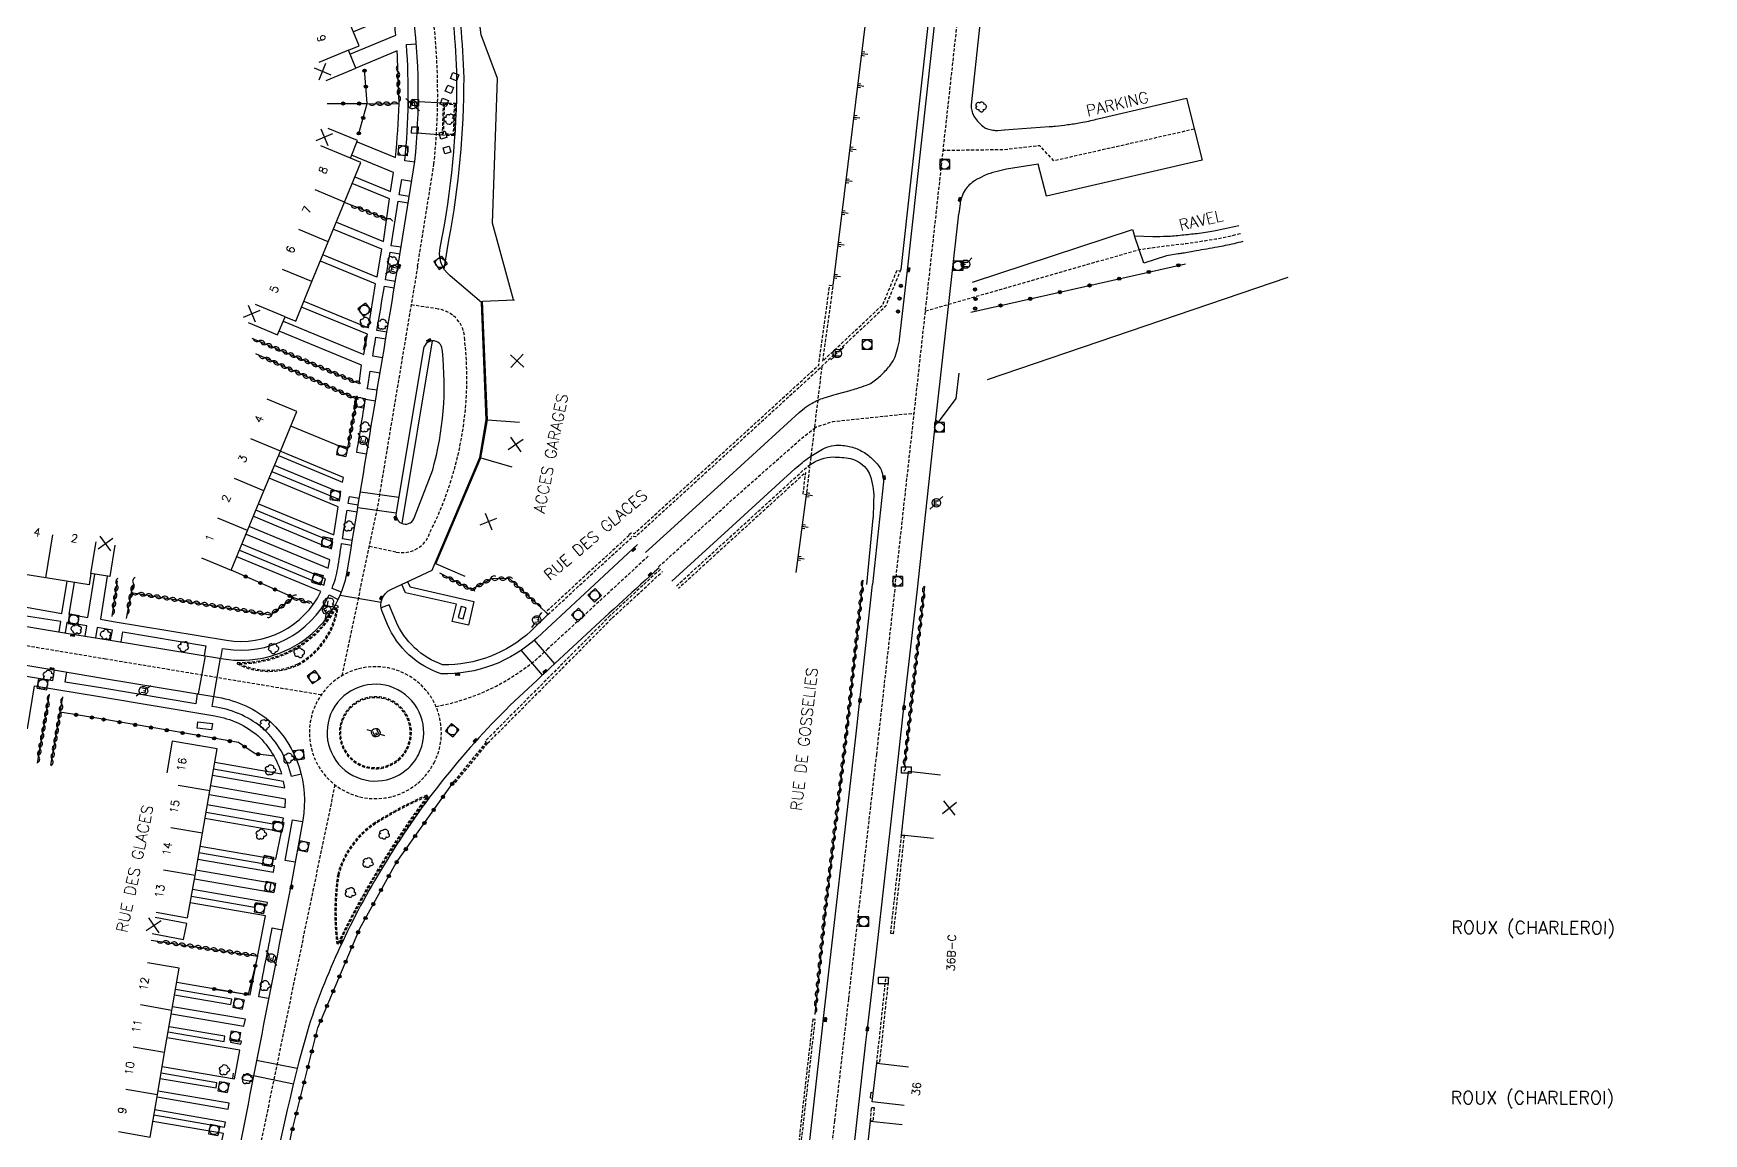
# Model space of a CAD drawing. Header units: millimetres. Extents: x 150999 to 152000, y 125999 to 127001.
# Drawn here: x 151739.1 to 152000, y 126231.1 to 126402.9 of the extents above; entities that cross this region are included whole.
import ezdxf
from ezdxf.enums import TextEntityAlignment as Align

# ---------------------------------------------------------------- set-up
doc = ezdxf.new("R2010")
doc.units = ezdxf.units.MM
doc.linetypes.add('DASHED', pattern=[0.75, 0.5, -0.25])
doc.layers.get('0').update_dxf_attribs({"linetype": 'CONTINUOUS'})
for name, color, linetype in [('W0001', 6, 'DASHED'), ('W0008', 7, 'CONTINUOUS'), ('W0100', 7, 'CONTINUOUS'), ('W0105', 7, 'CONTINUOUS'), ('W0112', 1, 'DASHED'), ('W0211', 2, 'CONTINUOUS'), ('W0300', 7, 'CONTINUOUS'), ('W0302', 3, 'CONTINUOUS'), ('W0310', 3, 'CONTINUOUS'), ('W0322', 7, 'CONTINUOUS'), ('W0334', 7, 'CONTINUOUS'), ('W0400', 7, 'CONTINUOUS'), ('W0420', 7, 'CONTINUOUS'), ('W0471', 7, 'CONTINUOUS'), ('W0980', 7, 'CONTINUOUS'), ('W0984', 7, 'CONTINUOUS'), ('W0989', 7, 'CONTINUOUS'), ('W0991', 7, 'CONTINUOUS'), ('W1102', 7, 'CONTINUOUS'), ('W1471', 7, 'CONTINUOUS')]:
    doc.layers.add(name, color=color, linetype=linetype)
doc.styles.get("Standard").update_dxf_attribs({"font": 'romans.shx', "width": 0.85})

# ---------------------------------------------------------------- blocks, each defined once
blk = doc.blocks.new('T400')
for p, q in [((-0.15, 0.3), (0.15, 0.3)), ((-0.15, -0.25), (-0.15, 0.3)), ((-0.15, 0.15), (0.15, 0.15)), ((-0.15, 0), (0.15, 0)), ((0.15, 0.3), (0.15, -0.25)), ((-0.15, -0.15), (0.15, -0.15)), ((-0.15, -0.25), (-0.15, -0.3)), ((-0.15, -0.3), (0.15, -0.3)), ((0.15, -0.3), (0.15, -0.25))]:
    blk.add_line(p, q)
blk = doc.blocks.new('T1471')
at = {"color": 0, "linetype": 'Continuous', "flags": 128}
blk.add_lwpolyline([(-0.75, -0.5), (-0.75, 0.5), (0.75, 0.5), (0.75, -0.5), (-0.75, -0.5)], dxfattribs=at)
blk = doc.blocks.new('T420')
for p, q in [((0.75, 0.75), (-0.75, 0.75)), ((-0.75, 0.75), (-0.75, -0.75)), ((0.75, 0.75), (0.75, -0.75)), ((0.75, -0.75), (-0.75, -0.75))]:
    blk.add_line(p, q)
blk.add_ellipse((0, 0), major_axis=(-0.53, 0.53), ratio=1, start_param=3.926991, end_param=10.210176)
blk = doc.blocks.new('t991o')
at = {"color": 0, "linetype": 'Continuous'}
for p, q in [((-1, 1), (1, -1)), ((-1, -1), (1, 1))]:
    blk.add_line(p, q, dxfattribs=at)
blk = doc.blocks.new('t310o')
at = {"color": 0, "linetype": 'Continuous'}
for centre, start, end in [((-0.5, 0.38), 216.8699, 323.1304), ((0.5, -0.37), 36.8699, 143.1303)]:
    blk.add_arc(centre, 0.625, start, end, dxfattribs=at)
blk = doc.blocks.new('t322o')
at = {"color": 0, "linetype": 'Continuous'}
for radius in [0.25, 0.15]:
    blk.add_circle((0, 0), radius, dxfattribs=at)
blk = doc.blocks.new('t112o')
at = {"color": 0, "linetype": 'Continuous'}
for p, q in [((-0.5, 0.5), (0.5, 0.5)), ((-0.5, -0.5), (-0.5, 0.5)), ((0.5, 0.5), (0.5, -0.5)), ((0.5, -0.5), (-0.5, -0.5))]:
    blk.add_line(p, q, dxfattribs=at)
blk = doc.blocks.new('T300')
for p, q in [((-0.8, 0.51), (-0.86, 0.34)), ((-0.86, 0.34), (-0.86, 0.17)), ((-0.86, 0.17), (-0.74, 0.06)), ((-0.69, 0.63), (-0.8, 0.51)), ((-0.8, -0.06), (-0.74, 0.06)), ((-0.74, 0.06), (-0.69, 0.11)), ((-0.57, 0.69), (-0.69, 0.63)), ((-0.46, 0.69), (-0.57, 0.69)), ((-0.29, 0.63), (-0.46, 0.69)), ((-0.29, 0.63), (-0.17, 0.74)), ((-0.23, 0.57), (-0.29, 0.63)), ((-0.17, 0.74), (-0.06, 0.8)), ((-0.06, 0.8), (0.06, 0.8)), ((0.06, 0.8), (0.23, 0.74)), ((0.23, 0.74), (0.34, 0.63)), ((0.34, 0.63), (0.4, 0.51)), ((0.46, 0.46), (0.34, 0.46)), ((0.4, 0.51), (0.4, 0.46)), ((0.57, 0.4), (0.46, 0.46)), ((0.57, 0.4), (0.69, 0.29)), ((0.69, 0.29), (0.74, 0.17)), ((0.74, 0.06), (0.69, -0.17)), ((0.74, 0.17), (0.74, 0.06)), ((-0.8, -0.17), (-0.8, -0.06)), ((-0.8, -0.23), (-0.8, -0.17)), ((-0.74, -0.34), (-0.8, -0.23)), ((-0.69, -0.4), (-0.74, -0.34)), ((-0.51, -0.46), (-0.69, -0.4)), ((-0.4, -0.46), (-0.51, -0.46)), ((-0.4, -0.46), (-0.34, -0.46)), ((-0.34, -0.46), (-0.34, -0.4)), ((-0.34, -0.51), (-0.34, -0.46)), ((-0.29, -0.63), (-0.34, -0.51)), ((-0.17, -0.74), (-0.29, -0.63)), ((-0.06, -0.8), (-0.17, -0.74)), ((0.06, -0.8), (-0.06, -0.8)), ((0.17, -0.74), (0.06, -0.8)), ((0.23, -0.69), (0.17, -0.74)), ((0.29, -0.46), (0.23, -0.46)), ((0.29, -0.63), (0.23, -0.69)), ((0.46, -0.4), (0.29, -0.46)), ((0.34, -0.51), (0.29, -0.63)), ((0.34, -0.51), (0.34, -0.46)), ((0.57, -0.34), (0.46, -0.4)), ((0.63, -0.29), (0.57, -0.34)), ((0.69, -0.17), (0.63, -0.29))]:
    blk.add_line(p, q)
blk = doc.blocks.new('T471')
for p, q in [((-0.333334, 0.333334), (-0.333334, -0.333334)), ((-0.333334, 0.333334), (0.333334, 0.333334)), ((-0.333334, 0), (0, 0)), ((0.500001, 0.500001), (1.000002, 1.000002)), ((-0.500001, -0.500001), (-1.000002, -1.000002)), ((-0.333334, -0.333334), (0.333334, -0.333334))]:
    blk.add_line(p, q)
blk.add_ellipse((0, 0), major_axis=(0.471405, 0.471405), ratio=1, start_param=5.4977871438, end_param=11.780972451)
blk = doc.blocks.new('t211o')
at = {"color": 0, "linetype": 'Continuous'}
for p, q in [((-0.29, 0.5), (-0.29, 0)), ((0, 1), (0, 0)), ((0.29, 0.5), (0.29, 0))]:
    blk.add_line(p, q, dxfattribs=at)

msp = doc.modelspace()

# ---------------------------------------------------------------- linework, layer by layer
at = {"layer": 'W0001'}
for points in [[(151873.68, 126316.5), (151878.55, 126360.6), (151886.67, 126434.16), (151900.04, 126555.25), (151907.65, 126624.42), (151909.52, 126640.8), (151909.94, 126643.94), (151911.49, 126652.74), (151913.04, 126659.73), (151914.93, 126666.58), (151920.72, 126673.06), (151923.09, 126677.18), (151933.1, 126693.03), (151943.52, 126709.53), (152000, 126798.94)], [(151873.72, 126316.88), (151870.77, 126290.37), (151868.51, 126270.54), (151866.4, 126252.14), (151864.23, 126233.13), (151862.01, 126213.53), (151859.72, 126193.54), (151857.74, 126176.13), (151855.18, 126153.61), (151852.83, 126132.97), (151850.73, 126114.5), (151848.67, 126095.65), (151846.36, 126076), (151844.39, 126058.66), (151842.28, 126040.18), (151840.57, 126025.19), (151838.28, 126005.18), (151837.7, 126000)]]:
    msp.add_lwpolyline(points, dxfattribs=at)
for points in [[(151787.33, 126302.63), (151792.74, 126328.48, -0.000928), (151799.1, 126366.57), (151801.65, 126382.51, 0.059929), (151801.33, 126407.08, 0.07597), (151793.34, 126434.75, -0.000468), (151777.48, 126466.92, 0.002096), (151760.15, 126502.17, 0.046568), (151736.57, 126540.79, 0.04058), (151711.33, 126570.04), (151697.59, 126582.43), (151667.26, 126607.1, 0.03579), (151642.67, 126624.33, 0.083455), (151610.07, 126635.22, 0.060009), (151585.04, 126636.16, 0.075727), (151551.12, 126627.81, 0.20266), (151542.64, 126619.62, -0.281009), (151526.04, 126611.77, 0.082437), (151510.07, 126607.14, 0.002945), (151459.36, 126581.67), (151444.96, 126574.4), (151442.81, 126573.29), (151418.08, 126560.91, -0.485582)], [(151791.56, 126322.84), (151795.76, 126321.94, 0.391076), (151801.07, 126325.07, 0.14567), (151806.46, 126355.07, 0.37102), (151802.33, 126359.89), (151798.08, 126360.54)], [(151835.12, 126321.28), (151819.41, 126306.79, -0.149298), (151801.96, 126297.81)], [(151784.05, 126299.61), (151750.38, 126305.21), (151713.18, 126311.4, -0.119765)], [(151801.66, 126289, 10.138084), (151799.15, 126285.85, 0.098638), (151801.66, 126289, 0.098638)], [(151743.03, 126048.93), (151752.74, 126110.33, -0.010843), (151772.51, 126219.5, -0.000839), (151786.18, 126285.58)]]:
    msp.add_lwpolyline(points, format="xyb", dxfattribs=at)
at = {"layer": 'W0001', "flags": 128}
for points in [[(151920.44, 126387.98), (151898.52, 126383.04), (151896.28, 126385.4), (151890.71, 126384.76), (151881.21, 126384.64)], [(151878.44, 126359.6), (151911.82, 126369.18), (151915.57, 126369.72), (151919.09, 126370.12), (151923.78, 126370.83), (151927.71, 126371.68)], [(151861.07, 126341.23), (151861.38, 126341.47), (151863.94, 126342.32), (151876.68, 126343.64)], [(151836.75, 126319.63), (151841.16, 126323.64), (151848.72, 126330.53), (151859.1, 126339.71), (151861.07, 126341.23)]]:
    msp.add_lwpolyline(points, dxfattribs=at)
at = {"layer": 'W0008'}
for points in [[(151417.29, 126583.22, -0.000014), (151404.9, 126655.69)], [(151861.6, 126345.63, -0.021567), (151862.63, 126346.03, -0.006383), (151863.96, 126346.45, -0.01137), (151864.71, 126346.67), (151866.68, 126347.18, 0.014171), (151867.73, 126347.49, 0.009718), (151869.24, 126348.01, 0.068573), (151870.22, 126348.52, 0.037201), (151871.78, 126349.83, 0.04925), (151873.17, 126351.48, 0.07296), (151873.81, 126352.79, 0.017807), (151874.23, 126354.28, 0.030984), (151874.39, 126355.15), (151875.58, 126365.5), (151881.68, 126420.77), (151887.25, 126471.26), (151892.65, 126520.19), (151897.31, 126562.5), (151901.04, 126596.36), (151905.37, 126635.62), (151908.75, 126666.89)], [(151833.46, 126323.12), (151817.76, 126308.56, -0.196674), (151802.76, 126302.93, -0.21541), (151794.39, 126310.63), (151793.57, 126312.65, -0.399694), (151794.9, 126316.07), (151801.36, 126319.09), (151801.71, 126320), (151808.81, 126336.72), (151809.82, 126342.57), (151809.08, 126360.9), (151804.16, 126365.06, -0.290064), (151802.69, 126369.74, 0.048231), (151805.25, 126396.01, 0.079904), (151799.39, 126427.96, 0.028773), (151784.94, 126458.75, -0.00253), (151763.23, 126502.82, 0.04784), (151738.65, 126543.01, 0.037428)], [(151722.76, 126312.86), (151744.57, 126309.23), (151751.07, 126308.18), (151768.75, 126305.26, 0.414384), (151788.16, 126319.17, -0.00129), (151796.11, 126367.06), (151798.65, 126382.91, 0.059744), (151798.33, 126406.68, 0.075877), (151790.61, 126433.45, -0.000468), (151774.76, 126465.59, 0.002096), (151757.44, 126500.84, 0.046594), (151734.14, 126539, 0.040526)], [(151888.72, 126420.88), (151885.56, 126391.78, 0.072647), (151885.58, 126391.31, 0.038058), (151885.81, 126390.45, 0.063257), (151886.1, 126389.85, 0.040655), (151886.75, 126389.04, 0.05534), (151887.66, 126388.25, 0.091629), (151888.33, 126387.96, 0.031396), (151889.16, 126387.81, 0.044061), (151889.76, 126387.8), (151890.76, 126387.87)], [(151834.69, 126321.86), (151845.93, 126332.09), (151858.72, 126343.75), (151859.53, 126344.4, -0.02049), (151859.8, 126344.6, -0.009224), (151860.43, 126345.01, -0.032896), (151861.38, 126345.53, -0.004752), (151861.6, 126345.63, -0.000949)], [(151836.82, 126319.48, 0.00458), (151814.25, 126298.64, 0.064722), (151794.22, 126273.66, 0.059011), (151782.08, 126247.88, 0.027012), (151775.31, 126217.81, 0.004833), (151763.41, 126155.33, 0.003355), (151751.92, 126085.97), (151745.99, 126048.48)], [(151694.8, 126229.59, 1.53431), (151688.09, 126242.71), (151687.22, 126240.85, -0.268545), (151678.71, 126233.86), (151660.28, 126232.62, -0.42406), (151653.84, 126238.44, 0.009526), (151652.18, 126275.2), (151650.58, 126301.4, -0.431785), (151666.43, 126316.03), (151696.44, 126311.08), (151722.21, 126306.86), (151740.99, 126303.75), (151749.88, 126302.26), (151767.91, 126299.25, -0.1364), (151776.14, 126295.42, -0.252866), (151781.15, 126280.07), (151779.33, 126270.06, 0.000633), (151769.57, 126220.09, 0.010842)]]:
    msp.add_lwpolyline(points, format="xyb", dxfattribs=at)
at = {"layer": 'W0008', "flags": 128}
for points in [[(151890.73, 126387.87), (151897.78, 126388.38, 0.0093), (151898.75, 126388.47, 0.004819), (151900.63, 126388.69, 0.009506), (151902.7, 126389, 0.015489), (151903.96, 126389.25, 0.000354), (151905.11, 126389.52, -0.000425), (151906.06, 126389.75), (151919.2, 126392.81), (151921.67, 126383.16), (151897.34, 126377.5), (151896.05, 126382.52), (151891.1, 126381.73, 0.023734), (151890.28, 126381.55, 0.011161), (151888.55, 126381.07, 0.035313), (151887.53, 126380.67, 0.025826), (151886.21, 126379.97, 0.051801), (151885.28, 126379.27, 0.062569), (151884.66, 126378.52, 0.053409), (151884.1, 126377.41, 0.059994), (151883.84, 126376.33), (151883.65, 126374.8)], [(151885.78, 126364.09), (151910.76, 126372.3), (151911.09, 126371.3), (151913.98, 126371.23, 0.009113), (151916.16, 126371.26, 0.017447), (151917.3, 126371.33, 0.001542), (151918.53, 126371.46, 0.000808), (151920.88, 126371.71, 0.01962), (151923.51, 126372.11, 0.013235), (151927.38, 126372.94)], [(151928.03, 126370.42, -0.004046), (151925.25, 126369.79, -0.009318), (151924.04, 126369.56, -0.000227), (151920.73, 126368.97, -0.000346), (151918.57, 126368.59, -0.004129), (151917.94, 126368.49), (151916.08, 126368.2), (151912.56, 126367.06), (151911.07, 126371.3)], [(151860.54, 126336.9, -0.030864), (151862.64, 126338.14, -0.094108), (151864.18, 126338.58, -0.071547), (151866.29, 126338.49, -0.068172), (151868.23, 126337.83, -0.068958), (151869.9, 126336.69, -0.040837), (151871.17, 126335.33, -0.088081), (151871.58, 126334.56, -0.035119), (151871.85, 126333.48, -0.071032), (151871.87, 126332.92), (151870.17, 126316.87)], [(151838.81, 126317.4), (151847.66, 126325.46), (151858.1, 126334.97, -0.032793), (151860.31, 126336.74, -0.003453), (151860.54, 126336.9, -0.001048)]]:
    msp.add_lwpolyline(points, format="xyb", dxfattribs=at)
for points in [[(151877.19, 126316.13), (151880.08, 126342.58), (151883.65, 126374.78)], [(151888.12, 126348.91), (151935.09, 126364.86)], [(151880.08, 126342.58), (151880.47, 126342.21), (151883.23, 126345.93), (151883.71, 126349.87)]]:
    msp.add_lwpolyline(points, dxfattribs=at)
at = {"layer": 'W0008'}
msp.add_lwpolyline([(151802.96, 126353.3, 0.939542), (151800.03, 126353.75), (151795.73, 126328.04, 0.954366), (151798.62, 126327.37), (151801.45, 126334.77, 0.095804)], format="xyb", close=True, dxfattribs=at)
for points in [[(151834.17, 126000), (151837.81, 126031.87), (151839.61, 126047.88), (151841.87, 126067.56), (151844.12, 126087.31), (151845.45, 126099.16), (151850.62, 126144.63), (151851.28, 126150.35), (151854.05, 126174.9), (151856.69, 126197.92), (151857.68, 126206.51), (151859.41, 126221.69), (151862.42, 126248.07), (151862.47, 126248.68), (151867.51, 126292.59), (151868.2, 126298.75), (151870.17, 126316.87)], [(151841.22, 126000), (151844.53, 126029.09), (151846.39, 126045.06), (151846.69, 126047.76), (151849.03, 126068.44), (151852.06, 126095.05), (151852.41, 126098.12), (151857.28, 126141), (151858.33, 126150.17), (151861.03, 126173.95), (151863.46, 126195.43), (151864.62, 126205.35), (151866.3, 126220.29), (151869.14, 126245.37), (151869.38, 126247.45), (151870.73, 126258.95), (151874.02, 126288.12), (151875.08, 126297.61), (151877.19, 126316.13)]]:
    msp.add_lwpolyline(points, dxfattribs=at)
at = {"layer": 'W0100'}
msp.add_line((151875.79, 126287.7), (151880.76, 126287.16), dxfattribs=at)
for points in [[(151784.82, 126395.61), (151789.44, 126397.53), (151788.28, 126400.3), (151789.96, 126401), (151787.41, 126407.13)], [(151772.61, 126357.77), (151777.23, 126355.87), (151778.38, 126358.67), (151780.05, 126357.99), (151782.59, 126364.19), (151785.14, 126370.39), (151787.69, 126376.59), (151790.24, 126382.79), (151788.6, 126383.46), (151789.73, 126386.21), (151785.11, 126388.11)], [(151806.55, 126318.14), (151801.95, 126320.09), (151808.98, 126336.67), (151810, 126342.56), (151809.24, 126361.13), (151814.24, 126361.33)], [(151765.34, 126321.02), (151769.95, 126319.11), (151772.52, 126325.3), (151775.09, 126331.49), (151777.66, 126337.68), (151780.23, 126343.88), (151775.61, 126345.79)], [(151751.81, 126323.03), (151751, 126318.1), (151748.05, 126318.58), (151747.76, 126316.81), (151741.02, 126317.91), (151736.13, 126318.71), (151736.03, 126318.09), (151731.36, 126318.87), (151732.99, 126328.64), (151737.92, 126327.82)], [(151758.24, 126265.67), (151763.17, 126264.81), (151764.32, 126271.41), (151765.47, 126278.02), (151766.62, 126284.62), (151767.77, 126291.22), (151760.74, 126292.37), (151759.94, 126287.43)], [(151879.68, 126277.19), (151874.7, 126277.73), (151875.79, 126287.7)], [(151757.63, 126262.37), (151762.54, 126261.43), (151763.02, 126263.92), (151758.1, 126264.86)], [(151752.39, 126231.41), (151757.31, 126230.56), (151758.45, 126237.15), (151759.58, 126243.75), (151760.71, 126250.34), (151761.85, 126256.93), (151756.92, 126257.78)], [(151875.1, 126235.5), (151870.13, 126236.07), (151870.83, 126242.12), (151875.8, 126241.55)], [(151873.38, 126219.31), (151868.41, 126219.84), (151869.83, 126233.07), (151874.8, 126232.54)]]:
    msp.add_lwpolyline(points, dxfattribs=at)
msp.add_lwpolyline([(151805.89, 126313.43), (151805.45, 126311.69), (151806.23, 126311.5), (151806.67, 126313.24)], close=True, dxfattribs=at)
at = {"layer": 'W0105'}
for p, q in [((151869.86, 126236.69), (151869.95, 126237.58)), ((151869.87, 126236.7), (151870.21, 126236.66)), ((151869.95, 126237.58), (151869.95, 126237.58)), ((151869.95, 126237.58), (151869.95, 126237.58)), ((151869.95, 126237.56), (151870.3, 126237.52))]:
    msp.add_line(p, q, dxfattribs=at)
at = {"layer": 'W0112'}
for p, q in [((151873, 126262.36), (151874.71, 126277.74)), ((151874.71, 126277.74), (151875.11, 126277.69)), ((151870.83, 126242.12), (151872.27, 126255.51)), ((151872.27, 126255.51), (151872.67, 126255.47)), ((151858.15, 126221.94), (151861.23, 126248.93)), ((151869.84, 126233.08), (151870.02, 126235.2)), ((151870.02, 126235.2), (151870.42, 126235.17))]:
    msp.add_line(p, q, dxfattribs=at)
for points in [[(151802.97, 126387.03), (151803.15, 126392.09), (151805.01, 126392.03), (151804.82, 126386.97)], [(151803.16, 126387.21), (151803.33, 126391.91), (151804.82, 126391.85), (151804.65, 126387.15)]]:
    msp.add_lwpolyline(points, close=True, dxfattribs=at)
at = {"layer": 'W0112', "flags": 128}
for points in [[(151832.12, 126324.65), (151832.44, 126324.94), (151832.9, 126324.84), (151832.96, 126324.83), (151846.43, 126337.1), (151861.77, 126351.13), (151861.78, 126351.21), (151863.47, 126363.63), (151863.97, 126363.56), (151862.36, 126351.75), (151871.79, 126360.59), (151874.01, 126365.99), (151874.47, 126365.8), (151872.21, 126360.3), (151862.25, 126350.96), (151862.24, 126350.89), (151846.77, 126336.73), (151833.12, 126324.29), (151832.8, 126324.35), (151832.58, 126324.4), (151832.45, 126324.28)], [(151862.24, 126350.89), (151860.33, 126335.18)], [(151839.53, 126316.63), (151848.08, 126324.44), (151860.06, 126335.35), (151860.33, 126335.18), (151859.82, 126330.87), (151859.32, 126330.93), (151859.73, 126334.38), (151848.41, 126324.07), (151839.87, 126316.26)]]:
    msp.add_lwpolyline(points, dxfattribs=at)
at = {"layer": 'W0112'}
for points in [[(151832.15, 126324.53), (151825.75, 126318.68), (151819.12, 126312.54), (151819.46, 126312.17), (151826.09, 126318.31), (151832.49, 126324.16)], [(151837.02, 126319.26), (151829.17, 126312), (151821.29, 126304.07), (151809.65, 126292.38), (151809.8, 126292.25), (151804.79, 126286.13), (151805.02, 126285.94), (151810.03, 126292.06), (151821.65, 126303.72), (151829.51, 126311.65), (151837.36, 126318.89)], [(151875.11, 126277.69), (151873.4, 126262.32), (151873, 126262.36)], [(151872.67, 126255.47), (151871.23, 126242.08), (151870.83, 126242.12)], [(151861.23, 126248.93), (151860.83, 126248.98), (151857.75, 126221.99), (151855.18, 126198.16), (151852.47, 126174.37), (151849.28, 126145.9), (151842.57, 126087.59), (151840.34, 126067.38), (151836.11, 126031.08), (151832.54, 126000.31), (151832.51, 126000)], [(151870.42, 126235.17), (151870.23, 126233.04), (151869.84, 126233.08)]]:
    msp.add_lwpolyline(points, dxfattribs=at)
for points in [[(151770.91, 126304.45, 0.223183), (151780.46, 126304.28, 0.238323), (151786.71, 126313.47), (151786.44, 126313.61, -0.284066), (151770.94, 126304.71)], [(151771.18, 126304.52, 0.218059), (151780.38, 126304.45, 0.235424), (151786.52, 126313.37), (151786.52, 126313.37, -0.277485)], [(151797.51, 126291.14, 10.138084), (151796.14, 126289.42, 0.098638)], [(151792.48, 126279.68, -0.037981), (151800.5, 126283.94), (151800.71, 126283.65, 0.047619), (151786.77, 126260.67), (151786.48, 126260.72, -0.070377), (151786.62, 126271.63, -0.185815)], [(151792.58, 126279.53, -0.037371), (151800.44, 126283.71), (151800.48, 126283.65, 0.047147), (151786.67, 126260.87), (151786.64, 126260.88, -0.069441), (151786.8, 126271.59, -0.185614)]]:
    msp.add_lwpolyline(points, format="xyb", close=True, dxfattribs=at)
msp.add_lwpolyline([(151797.35, 126291.22, 10.138084), (151796.02, 126289.55, 0.098638), (151797.35, 126291.22, 0.098638)], format="xyb", dxfattribs=at)
at = {"layer": 'W0211'}
msp.add_lwpolyline([(151953.12, 126988.42), (151948.98, 126962.75), (151934.5, 126896.43), (151923.75, 126856.55), (151920.43, 126842.32), (151915.27, 126820.21), (151903.47, 126707.76), (151886.35, 126544.68), (151863.97, 126363.56)], dxfattribs=at)
at = {"layer": 'W0211', "flags": 128}
for points in [[(151896.3, 126563.02), (151891.29, 126517.58), (151886.17, 126470.9), (151880.77, 126422.08), (151874.57, 126366.07), (151874.47, 126365.8)], [(151859.82, 126330.87), (151858.16, 126318.72)]]:
    msp.add_lwpolyline(points, dxfattribs=at)
msp.add_lwpolyline([(151860.06, 126335.35, -0.068726), (151862.14, 126336.45, -0.085423), (151864.01, 126336.78, -0.049031), (151866.7, 126336.53, -0.097915), (151867.96, 126336.02, -0.06609), (151869.17, 126334.98, -0.096122), (151869.73, 126334.02, -0.043047), (151870.21, 126332.19, -0.046927), (151870.35, 126330.46, -0.004935), (151870.28, 126327.99, -0.015537), (151870.23, 126327.21), (151869.21, 126316.89)], format="xyb", dxfattribs=at)
at = {"layer": 'W0302'}
msp.add_lwpolyline([(151814.08, 126361.33), (151810.82, 126373.31), (151811.57, 126395.89), (151809, 126402.7), (151806.61, 126421.58), (151804.27, 126431.64), (151791.81, 126460.16), (151789.02, 126461.34), (151780.84, 126482.34), (151779.63, 126484), (151771.88, 126499.54), (151767.48, 126509.05), (151758.11, 126525.49), (151741.93, 126544.89), (151733.15, 126554.94), (151716.27, 126573.83), (151701, 126587.67), (151680.22, 126604.78), (151665.33, 126617.76), (151653.91, 126626.3), (151642.52, 126633.29), (151635.55, 126636.17), (151616.62, 126641.76)], dxfattribs=at)
at = {"layer": 'W0310'}
for points in [[(151791.24, 126391.97), (151796.2, 126391.95), (151795.98, 126399.03)], [(151794.29, 126373.91), (151787.66, 126376.52)], [(151773.21, 126355.36), (151789.95, 126348.24)], [(151790.66, 126353.56), (151791.2, 126355.88)], [(151788.16, 126337.94), (151789.59, 126345.83), (151773.83, 126352.88)], [(151751.4, 126311.88), (151752.23, 126317.46)], [(151819.12, 126312.54), (151813.46, 126317.78), (151810.62, 126317.76), (151807.45, 126316.07), (151802.57, 126318.65)], [(151868.66, 126317.54), (151866.01, 126293.1), (151862.69, 126265.49), (151861.14, 126249.72)], [(151754.37, 126315.6), (151753.54, 126311.57)], [(151754.71, 126316.97), (151754.37, 126315.6), (151776.14, 126312.15), (151779.69, 126314.82), (151782.25, 126313.96)], [(151878.26, 126316.54), (151876.14, 126297.64), (151875.12, 126288.36)], [(151739.72, 126288.98), (151741.6, 126299.74)], [(151741.82, 126288.64), (151743.69, 126299.33)], [(151757.47, 126261.33), (151774.12, 126258.82)], [(151770.23, 126239.7), (151770.35, 126240.56)]]:
    msp.add_lwpolyline(points, dxfattribs=at)
at = {"layer": 'W0322'}
for p, q in [((151784.96, 126392), (151791.24, 126391.97)), ((151779.69, 126314.82), (151769.95, 126319.11))]:
    msp.add_line(p, q, dxfattribs=at)
for points in [[(151789.92, 126387.33), (151791.24, 126391.97), (151790.79, 126397.33)], [(151776.68, 126290.07), (151773.72, 126290.4), (151771.1, 126292.19), (151760.03, 126294.09), (151749.6, 126295.86), (151743.27, 126296.93)], [(151747.48, 126048.24), (151747.69, 126049.6), (151752.3, 126078.61), (151755.93, 126101.44), (151758.95, 126120.23), (151769.04, 126177.87), (151774.23, 126204.65), (151779.46, 126231.38), (151783.5, 126247.63), (151790.05, 126263.12), (151795.73, 126273.37), (151804.79, 126286.13)], [(151767.33, 126253.68), (151772.67, 126252.83), (151774.12, 126258.82)]]:
    msp.add_lwpolyline(points, dxfattribs=at)
at = {"layer": 'W0322', "flags": 128}
msp.add_lwpolyline([(151885.53, 126359.4), (151919.07, 126366.97)], dxfattribs=at)
at = {"layer": 'W0334'}
msp.add_line((151788.16, 126337.94), (151779.29, 126341.62), dxfattribs=at)
for points in [[(151803.23, 126366.14), (151803.99, 126370.67, 0.046153), (151806.35, 126396.02, 0.079988), (151800.42, 126428.35, 0.028776), (151785.92, 126459.26, -0.002021), (151768.55, 126494.43), (151770.76, 126495.61), (151769.39, 126498.35), (151767.18, 126497.23, -0.000348), (151764.22, 126503.3, 0.004161), (151762.36, 126506.99, 0.03744)], [(151788.53, 126399.7), (151795.69, 126402.68, 0.007423), (151795.35, 126405.79), (151789.06, 126403.17)], [(151798.64, 126382.81), (151797.09, 126383.06), (151797.1, 126383.11, 0.046121), (151797.34, 126401.2), (151798.9, 126401.33)], [(151795.98, 126399.03, 0.002844), (151795.9, 126400.22), (151789.44, 126397.53)], [(151789.66, 126386.03), (151795.62, 126383.58, 0.019238), (151796.2, 126391.95, 0.07578)], [(151795.63, 126364.2), (151794.08, 126364.46, -0.000077), (151794.57, 126367.32), (151794.8, 126368.75), (151796.35, 126368.51)], [(151794.3, 126356.28), (151792.75, 126356.54, -0.000186), (151793.91, 126363.45), (151795.46, 126363.19)], [(151793.63, 126352.27), (151792.08, 126352.53, -0.000081), (151792.58, 126355.51), (151794.13, 126355.26)], [(151792.78, 126347.2), (151791.24, 126347.45, -0.000074), (151791.69, 126350.2), (151793.24, 126349.95)], [(151791.13, 126337.23), (151789.58, 126337.48, -0.000224), (151790.96, 126345.8), (151792.51, 126345.54)], [(151789.82, 126329.28), (151788.27, 126329.54, -0.000029), (151788.45, 126330.62), (151789.99, 126330.37)], [(151788.91, 126323.75), (151787.36, 126324, -0.00012), (151788.09, 126328.47), (151789.64, 126328.21)], [(151787.19, 126315.67), (151785.73, 126316.25, 0.053913), (151786.61, 126319.42, -0.000103), (151787.23, 126323.25), (151788.78, 126322.99)], [(151750.62, 126318.16), (151749.57, 126311.45), (151751.55, 126311.09), (151769.23, 126308.17, 0.330368), (151783.99, 126315.75, -0.00129)], [(151768.35, 126305.33), (151768.61, 126306.88), (151769.01, 126306.81, 0.332114), (151785.28, 126315.23), (151786.69, 126314.54)], [(151819.46, 126312.17), (151816.8, 126309.6, -0.193925), (151803.01, 126304.33, -0.210876), (151795.7, 126311.17), (151794.88, 126313.17), (151794.67, 126313.67), (151793.4, 126313.23)], [(151738.16, 126294.31), (151739.26, 126301.02), (151749.4, 126299.35), (151767.43, 126296.34, -0.134985), (151774.17, 126293.23, -0.126987), (151777.85, 126287.25), (151767.4, 126289.08)], [(151780.91, 126287.26), (151779.39, 126286.88, 0.141198), (151775.09, 126294.25, 0.135715), (151767.66, 126297.71), (151767.01, 126297.81), (151767.24, 126299.37)], [(151799.22, 126290.26, 10.138084), (151797.38, 126287.95, 0.098638), (151799.22, 126290.26, 0.098638)], [(151775.82, 126252.18), (151774.28, 126252.48, -0.000136), (151776.39, 126263.24), (151777.93, 126262.94)], [(151773.29, 126239.19), (151771.75, 126239.49, -0.000012), (151771.93, 126240.41), (151773.47, 126240.11)]]:
    msp.add_lwpolyline(points, format="xyb", dxfattribs=at)
for points in [[(151799.21, 126392.32), (151803.15, 126392.09)], [(151802.97, 126387.03), (151799.02, 126387.34)], [(151789.31, 126380.52), (151794.86, 126378.24), (151795.35, 126381.23), (151788.79, 126383.93)], [(151797.78, 126377.49), (151796.24, 126377.74), (151796.62, 126380.13), (151798.17, 126379.88)], [(151786.4, 126373.45), (151793.77, 126370.43), (151794.73, 126377.09), (151788.89, 126379.5)], [(151796.51, 126369.53), (151794.96, 126369.78), (151796.07, 126376.72), (151797.62, 126376.47)], [(151785.95, 126372.36), (151793.46, 126369.27), (151792.71, 126364.87), (151784.3, 126368.33)], [(151781.33, 126361.1), (151791.44, 126356.95), (151792.54, 126363.8), (151783.9, 126367.36)], [(151778.1, 126357.98), (151790.71, 126352.8), (151791.26, 126355.97), (151780.96, 126360.2)], [(151789.95, 126348.24), (151790.34, 126351.14), (151777.46, 126356.43)], [(151796.67, 126326.39), (151801.4, 126354.92)], [(151776.34, 126334.52), (151786.91, 126330.13), (151787.04, 126331.19), (151776.74, 126335.46)], [(151777.38, 126337.01), (151787.35, 126332.87), (151787.5, 126333.59), (151777.65, 126337.68)], [(151774.26, 126329.48), (151786.02, 126324.6), (151786.7, 126328.99), (151775.91, 126333.47)], [(151796.14, 126330.47), (151790.15, 126331.29)], [(151773.44, 126327.52), (151785.65, 126322.46), (151785.86, 126323.47), (151773.83, 126328.46)], [(151789.75, 126328.91), (151795.73, 126328.06)], [(151772.29, 126324.75), (151785.12, 126319.43), (151785.36, 126320.71), (151772.78, 126325.93)], [(151771.25, 126322.23), (151784.43, 126316.76), (151784.71, 126317.77), (151771.65, 126323.19)], [(151783.99, 126315.75), (151770.83, 126321.21)], [(151737.62, 126318.47), (151736.79, 126313.51), (151743.51, 126312.36), (151744.34, 126317.37)], [(151745.45, 126317.19), (151744.63, 126312.25), (151747.56, 126311.73), (151748.68, 126318.48)], [(151797.51, 126317.29), (151797.94, 126316.49), (151807.89, 126314.2), (151807.04, 126310.53), (151804.48, 126311.1), (151805.15, 126313.81), (151797.2, 126315.54), (151796.63, 126316.87)], [(151787, 126315.22), (151793.4, 126314.09)], [(151743.08, 126309.48), (151743.35, 126311.07), (151736.61, 126312.14), (151736.36, 126310.6)], [(151747.16, 126308.81), (151747.41, 126310.4), (151744.28, 126310.92), (151744.02, 126309.32)], [(151751.14, 126308.18), (151751.41, 126309.73), (151749.04, 126310.13), (151748.78, 126308.55)], [(151752.77, 126307.9), (151753.04, 126309.45), (151766.01, 126307.31), (151765.76, 126305.76)], [(151817.33, 126308.17), (151820.48, 126304.47)], [(151735.11, 126304.72), (151734.84, 126303.09), (151742.1, 126301.86), (151742.38, 126303.52)], [(151765.93, 126305.73), (151764.82, 126299.77)], [(151767.27, 126299.36), (151768.31, 126305.34)], [(151818.62, 126302.73), (151815.29, 126306.6)], [(151764.67, 126299.79), (151764.43, 126298.24), (151749.63, 126300.71), (151744.04, 126301.61), (151744.31, 126303.2)], [(151767.05, 126287.06), (151778.34, 126285.09), (151778.17, 126286.11), (151767.21, 126288.02)], [(151766.53, 126284.09), (151778.39, 126282.02), (151778.48, 126283.35), (151766.76, 126285.4)], [(151766.04, 126281.3), (151776.47, 126279.49), (151776.53, 126279.87), (151778, 126279.61), (151778.15, 126280.36), (151766.24, 126282.44)], [(151765.12, 126276), (151776.95, 126273.94), (151777.82, 126278.23), (151765.87, 126280.31)], [(151779.96, 126273.5), (151778.41, 126273.78), (151779.57, 126280.12), (151781.11, 126279.84)], [(151764.77, 126273.98), (151776.6, 126271.92), (151776.76, 126272.9), (151764.94, 126274.96)], [(151764.23, 126270.9), (151775.98, 126268.85), (151776.23, 126270.21), (151764.47, 126272.26)], [(151763.76, 126268.18), (151773.63, 126266.46), (151773.74, 126267.02), (151775.55, 126266.75), (151775.65, 126267.21), (151763.94, 126269.25)], [(151761.47, 126254.73), (151772.95, 126252.75), (151775.33, 126265.11), (151763.58, 126267.16)], [(151761.13, 126252.77), (151769.93, 126251.26), (151770.06, 126252.08), (151761.27, 126253.59)], [(151760.63, 126249.83), (151771.97, 126247.88), (151772.19, 126248.97), (151760.82, 126250.92)], [(151760.14, 126246.99), (151768.87, 126245.49), (151768.97, 126246.3), (151760.28, 126247.8)], [(151759.21, 126241.59), (151770.48, 126239.66), (151771.3, 126244.12), (151759.98, 126246.06)], [(151780.3, 126241.28), (151773.94, 126242.54)], [(151758.89, 126239.73), (151767.64, 126238.23), (151767.75, 126239.05), (151759.03, 126240.55)], [(151773.48, 126240.17), (151779.7, 126238.9)], [(151758.39, 126236.82), (151769.49, 126234.91), (151769.67, 126235.84), (151758.55, 126237.75)], [(151757.91, 126234.01), (151768.93, 126232.11), (151769.09, 126232.9), (151758.04, 126234.8)], [(151767.42, 126225.15), (151768.76, 126231.1), (151757.73, 126233)]]:
    msp.add_lwpolyline(points, dxfattribs=at)
for points in [[(151766.92, 126294.15), (151764.66, 126294.45), (151764.78, 126295.43), (151767.03, 126295.14)], [(151769.89, 126245.37), (151771.47, 126245.08), (151771.56, 126245.55), (151769.98, 126245.84)]]:
    msp.add_lwpolyline(points, close=True, dxfattribs=at)
at = {"layer": 'W1102'}
for p, q in [((151788.28, 126400.3), (151783.67, 126398.38)), ((151810, 126342.56), (151815.02, 126342.23)), ((151777.66, 126337.68), (151773.04, 126339.6)), ((151808.98, 126336.67), (151813.81, 126335.24)), ((151775.09, 126331.49), (151770.47, 126333.41)), ((151772.52, 126325.3), (151767.9, 126327.21)), ((151766.62, 126284.62), (151761.69, 126285.47)), ((151765.47, 126278.02), (151760.54, 126278.87)), ((151764.32, 126271.41), (151759.39, 126272.27)), ((151760.71, 126250.34), (151755.79, 126251.19)), ((151759.58, 126243.75), (151754.65, 126244.6)), ((151758.45, 126237.15), (151753.52, 126238.01))]:
    msp.add_line(p, q, dxfattribs=at)
at = {"layer": 'W1102', "flags": 128}
for points in [[(151788.6, 126383.46), (151783.98, 126385.36)], [(151787.69, 126376.59), (151783.07, 126378.49)], [(151785.14, 126370.39), (151780.52, 126372.29)], [(151782.59, 126364.19), (151777.97, 126366.09)], [(151778.38, 126358.67), (151773.76, 126360.58)], [(151741.02, 126317.91), (151742.12, 126324.62)], [(151748.05, 126318.58), (151748.86, 126323.51)]]:
    msp.add_lwpolyline(points, dxfattribs=at)

# ---------------------------------------------------------------- block references
at = {"layer": 'W0112'}
for p, rotation in [((151804.88, 126396.19), 158.0128159608439), ((151803.26, 126392.18), 338.0128159608439), ((151804.07, 126394.19), 338.0128159609161), ((151798.73, 126392.15), 179.0699855500293), ((151798.66, 126387.83), 359.0699855500293), ((151803.07, 126387.04), 194.9648006752694), ((151803.69, 126384.72), 14.9648006752694)]:
    msp.add_blockref('t112o', p, dxfattribs=dict(at, rotation=rotation))
at = {"layer": 'W0211'}
for p, rotation in [((151868.44, 126399.76), 262.9536664331168), ((151867.83, 126394.79), 262.9536664331168), ((151867.21, 126389.83), 262.9536664331168), ((151866.6, 126384.87), 262.9536664331168), ((151865.99, 126379.91), 262.9536664331168), ((151865.37, 126374.95), 262.9536664331168), ((151864.76, 126369.98), 262.9536664331168), ((151864.15, 126365.02), 262.9536664331168), ((151859.82, 126330.87), 262.2524691965763), ((151859.14, 126325.91), 262.2524691965965), ((151858.47, 126320.96), 262.2524691966166)]:
    msp.add_blockref('t211o', p, dxfattribs=dict(at, rotation=rotation))
at = {"layer": 'W0300'}
for p, rotation in [((151803.98, 126389.47), 267.217649090341), ((151795.23, 126367.26), 345.335200437508), ((151790.95, 126357.88), 80.0611265324513), ((151793.66, 126357.56), 80.0611265324513), ((151790.93, 126341.53), 80.6355233748089), ((151788.41, 126326.06), 81.19320730539741), ((151785.29, 126314.06), 35.020849718327), ((151745.73, 126309.97), 170.083760966148), ((151750.3, 126309.08), 170.364386391099), ((151762.48, 126307.1), 260.2478185634249), ((151776.63, 126306.82), 350.635492967554), ((151780.67, 126306.18), 13.0703884575899), ((151741.42, 126302.74), 80.0673551813289), ((151775.22, 126295.09), 124.966983733985), ((151776.12, 126287.96), 78.9258151400561), ((151778.96, 126289.8), 78.9258151400561), ((151774.69, 126277.92), 78.9258151400561), ((151793.94, 126277.9), 61.55771151623571), ((151791.4, 126273.46), 61.55771151623571), ((151788.64, 126268.8), 61.55771151623571), ((151775.3, 126254.26), 78.7920046342566), ((151768.93, 126241.12), 82.1233637336677), ((151772.51, 126239.73), 82.1233637336677)]:
    msp.add_blockref('T300', p, dxfattribs=dict(at, rotation=rotation))
msp.add_blockref('T300', (151887.18, 126391.45), dxfattribs=at)
at = {"layer": 'W0310'}
for p, rotation in [((151796.04, 126396.99), 91.75275324397634), ((151796.08, 126395.74), 91.75275324397634), ((151796.12, 126394.49), 91.75275324397634), ((151796.16, 126393.24), 91.75275324397634), ((151792.49, 126391.96), 359.7433550980389), ((151793.74, 126391.96), 359.7433550980389), ((151794.99, 126391.95), 359.7433550980389), ((151789.64, 126375.74), 158.52054791861), ((151790.8, 126375.28), 158.52054791861), ((151791.97, 126374.82), 158.52054791861), ((151793.13, 126374.37), 158.52054791861), ((151794.29, 126373.91), 158.52054791861), ((151774.31, 126354.89), 336.962796888834), ((151775.46, 126354.4), 336.962796888834), ((151776.61, 126353.92), 336.962796888834), ((151777.76, 126353.43), 336.962796888834), ((151790.94, 126354.77), 76.8688563042383), ((151775.23, 126352.26), 155.892495985236), ((151776.37, 126351.75), 155.892495985236), ((151777.51, 126351.24), 155.892495985236), ((151778.65, 126350.73), 155.892495985236), ((151778.91, 126352.94), 336.962796888834), ((151780.06, 126352.45), 336.962796888834), ((151781.21, 126351.96), 336.962796888834), ((151782.36, 126351.47), 336.962796888834), ((151783.51, 126350.98), 336.962796888834), ((151784.66, 126350.49), 336.962796888834), ((151779.79, 126350.22), 155.892495985236), ((151780.93, 126349.7), 155.892495985236), ((151782.07, 126349.19), 155.892495985236), ((151783.21, 126348.68), 155.892495985236), ((151784.35, 126348.17), 155.892495985236), ((151785.81, 126350), 336.962796888834), ((151786.96, 126349.51), 336.962796888834), ((151788.11, 126349.02), 336.962796888834), ((151789.26, 126348.53), 336.962796888834), ((151785.5, 126347.66), 155.892495985236), ((151786.64, 126347.15), 155.892495985236), ((151787.78, 126346.64), 155.892495985236), ((151788.92, 126346.13), 155.892495985236), ((151789.49, 126345.32), 79.7323566682324), ((151789.05, 126342.86), 79.7323566682324), ((151789.27, 126344.09), 79.7323566682324), ((151788.6, 126340.4), 79.7323566682324), ((151788.83, 126341.63), 79.7323566682324), ((151788.38, 126339.17), 79.7323566682324), ((151752.13, 126316.83), 81.56294196994581), ((151754.71, 126316.97), 256.132656509637), ((151803.82, 126317.98), 152.139235765159), ((151804.93, 126317.4), 152.139235765159), ((151806.04, 126316.81), 152.139235765159), ((151808.24, 126316.49), 208.116690635646), ((151809.35, 126317.08), 208.116690635646), ((151810.45, 126317.67), 208.116690635646), ((151811.67, 126317.77), 180.435000914914), ((151812.92, 126317.78), 180.435000914914), ((151813.98, 126317.29), 136.944049896506), ((151814.89, 126316.44), 136.944049896506), ((151868.56, 126316.54), 263.8071560209096), ((151751.77, 126314.35), 81.56294196994581), ((151751.95, 126315.59), 81.56294196994581), ((151754.12, 126314.38), 258.422411314103), ((151754.41, 126315.76), 256.132656509637), ((151755.45, 126315.43), 350.997680496073), ((151756.68, 126315.24), 350.997680496073), ((151757.92, 126315.04), 350.997680496073), ((151759.15, 126314.85), 350.997680496073), ((151760.39, 126314.65), 350.997680496073), ((151761.62, 126314.45), 350.997680496073), ((151762.86, 126314.26), 350.997680496073), ((151764.09, 126314.06), 350.997680496073), ((151778.38, 126313.83), 36.8033463627413), ((151779.38, 126314.58), 36.8033463627413), ((151780.51, 126314.54), 341.452068425771), ((151781.7, 126314.14), 341.452068425771), ((151807.14, 126316.23), 152.139235765159), ((151815.81, 126315.59), 136.944049896506), ((151816.72, 126314.73), 136.944049896506), ((151817.63, 126313.88), 136.944049896506), ((151868.23, 126313.56), 263.8071560209096), ((151868.39, 126315.05), 263.8071560209096), ((151877.98, 126314.06), 263.6028845013487), ((151878.15, 126315.55), 263.6028845013487), ((151751.58, 126313.12), 81.56294196994581), ((151753.87, 126313.15), 258.422411314103), ((151765.33, 126313.87), 350.997680496073), ((151766.56, 126313.67), 350.997680496073), ((151767.79, 126313.48), 350.997680496073), ((151769.03, 126313.28), 350.997680496073), ((151770.26, 126313.09), 350.997680496073), ((151771.5, 126312.89), 350.997680496073), ((151772.73, 126312.69), 350.997680496073), ((151773.97, 126312.5), 350.997680496073), ((151775.2, 126312.3), 350.997680496073), ((151776.38, 126312.34), 36.8033463627413), ((151777.38, 126313.09), 36.8033463627413), ((151868.07, 126312.07), 263.8071560209096), ((151877.65, 126311.08), 263.6028845013487), ((151877.82, 126312.57), 263.6028845013487), ((151867.75, 126309.09), 263.8071560209096), ((151867.91, 126310.58), 263.8071560209096), ((151877.48, 126309.59), 263.6028845013487), ((151867.42, 126306.1), 263.8071560209096), ((151867.58, 126307.59), 263.8071560209096), ((151877.15, 126306.6), 263.6028845013487), ((151877.32, 126308.1), 263.6028845013487), ((151867.1, 126303.12), 263.8071560209096), ((151867.26, 126304.61), 263.8071560209096), ((151876.81, 126303.62), 263.6028845013487), ((151876.98, 126305.11), 263.6028845013487), ((151866.94, 126301.63), 263.8071560209096), ((151876.48, 126300.64), 263.6028845013487), ((151876.65, 126302.13), 263.6028845013487), ((151741.4, 126298.61), 80.0673551813289), ((151743.5, 126298.2), 80.0673551813289), ((151866.61, 126298.65), 263.8071560209096), ((151866.78, 126300.14), 263.8071560209096), ((151876.31, 126299.15), 263.6028845013487), ((151740.97, 126296.15), 80.0673551813289), ((151741.19, 126297.38), 80.0673551813289), ((151743.06, 126295.74), 80.0673551813289), ((151743.28, 126296.97), 80.0673551813289), ((151866.29, 126295.66), 263.8071560209096), ((151866.45, 126297.16), 263.8071560209096), ((151875.98, 126296.17), 263.7344103267523), ((151876.14, 126297.66), 263.6028845013487), ((151740.54, 126293.69), 80.0673551813289), ((151740.76, 126294.92), 80.0673551813289), ((151742.63, 126293.28), 80.0673551813289), ((151742.85, 126294.51), 80.0673551813289), ((151865.96, 126292.68), 263.1411521891087), ((151866.13, 126294.17), 263.8071560209096), ((151875.65, 126293.19), 263.7344103267523), ((151875.82, 126294.68), 263.7344103267523), ((151739.89, 126290), 80.0673551813289), ((151740.11, 126291.23), 80.0673551813289), ((151740.33, 126292.46), 80.0673551813289), ((151742.2, 126290.81), 80.0673551813289), ((151742.42, 126292.05), 80.0673551813289), ((151865.78, 126291.19), 263.1411521891087), ((151875.33, 126290.21), 263.7344103267523), ((151875.49, 126291.7), 263.7344103267523), ((151741.99, 126289.58), 80.0673551813289), ((151865.42, 126288.21), 263.1411521891087), ((151865.6, 126289.7), 263.1411521891087), ((151875.16, 126288.71), 263.7344103267523), ((151865.07, 126285.24), 263.1411521891087), ((151865.25, 126286.73), 263.1411521891087), ((151864.71, 126282.26), 263.1411521891087), ((151864.89, 126283.75), 263.1411521891087), ((151864.53, 126280.77), 263.1411521891087), ((151864.17, 126277.79), 263.1411521891087), ((151864.35, 126279.28), 263.1411521891087), ((151863.81, 126274.81), 263.1411521891087), ((151863.99, 126276.3), 263.1411521891087), ((151863.45, 126271.83), 263.1411521891087), ((151863.63, 126273.32), 263.1411521891087), ((151863.27, 126270.34), 263.1411521891087), ((151862.92, 126267.37), 263.1411521891087), ((151863.1, 126268.85), 263.1411521891087), ((151862.58, 126264.38), 264.4001920778276), ((151862.74, 126265.88), 263.1411521891087), ((151862.29, 126261.4), 264.4001920778276), ((151862.44, 126262.89), 264.4001920778276), ((151759.37, 126261.04), 351.4442666216941), ((151760.6, 126260.86), 351.4442666216941), ((151761.84, 126260.67), 351.4442666216941), ((151763.07, 126260.49), 351.4442666216941), ((151764.31, 126260.3), 351.4442666216941), ((151765.55, 126260.11), 351.4442666216941), ((151766.78, 126259.93), 351.4442666216941), ((151768.02, 126259.74), 351.4442666216941), ((151769.25, 126259.56), 351.4442666216941), ((151770.49, 126259.37), 351.4442666216941), ((151862.14, 126259.9), 264.4001920778276), ((151771.73, 126259.18), 351.4442666216941), ((151772.96, 126259), 351.4442666216941), ((151861.85, 126256.92), 264.4001920778276), ((151862, 126258.41), 264.4001920778276), ((151861.56, 126253.93), 264.4001920778276), ((151861.7, 126255.43), 264.4001920778276), ((151861.27, 126250.95), 264.4001920778276), ((151861.41, 126252.44), 264.4001920778276)]:
    msp.add_blockref('t310o', p, dxfattribs=dict(at, rotation=rotation))
at = {"layer": 'W0322'}
for p, rotation in [((151790.81, 126397.12), 94.7997146356223), ((151791.02, 126394.63), 94.7997146356223), ((151787.46, 126391.99), 359.7433550981262), ((151789.96, 126391.98), 359.7433550981262), ((151789.92, 126387.33), 74.075132511639), ((151790.6, 126389.73), 74.075132511639), ((151917.97, 126366.72), 12.72485173748982), ((151908.7, 126364.63), 12.72485173748982), ((151913.33, 126365.68), 12.72485173748982), ((151874.38, 126361.52), 71.09928399708662), ((151874.59, 126363.51), 71.09928399708662), ((151886.18, 126362.95), 71.0992839971024), ((151886.26, 126361.46), 71.09928399708662), ((151894.8, 126361.49), 12.72485173748982), ((151899.43, 126362.54), 12.72485173748982), ((151904.07, 126363.58), 12.72485173748982), ((151874.14, 126359.51), 71.09928399708662), ((151886.2, 126359.96), 71.09928399708662), ((151890.17, 126360.44), 12.72485173748982), ((151772.24, 126318.1), 156.2305192406988), ((151774.53, 126317.09), 156.2305192406988), ((151776.82, 126316.08), 156.2305192406988), ((151779.11, 126315.08), 156.2305192406988), ((151745.74, 126296.51), 350.3643863913325), ((151748.2, 126296.09), 350.3643863913325), ((151750.05, 126295.78), 170.364386391099), ((151752.52, 126295.36), 170.364386391099), ((151754.98, 126294.94), 170.364386391099), ((151757.45, 126294.52), 170.364386391099), ((151759.91, 126294.1), 170.364386391099), ((151762.38, 126293.68), 170.26709444299), ((151764.84, 126293.26), 170.26709444299), ((151767.3, 126292.84), 170.26709444299), ((151769.77, 126292.41), 170.26709444299), ((151772.05, 126291.54), 145.682682761286), ((151774.19, 126290.35), 173.591241940718), ((151804.51, 126285.73), 54.6213372307252), ((151803.06, 126283.69), 54.6213372307252), ((151801.61, 126281.66), 54.6213372307252), ((151798.72, 126277.58), 54.6213372307252), ((151800.16, 126279.62), 54.6213372307252), ((151797.27, 126275.54), 54.6213372307252), ((151795.82, 126273.5), 54.6213372307252), ((151794.59, 126271.33), 60.99722646227429), ((151793.38, 126269.14), 60.99722646227429), ((151790.96, 126264.77), 60.99722646227429), ((151792.17, 126266.95), 60.99722646227429), ((151789.8, 126262.55), 67.0912997552323), ((151788.83, 126260.25), 67.0912997552323), ((151773.75, 126257.31), 76.3917615176151), ((151787.86, 126257.95), 67.0912997552323), ((151773.16, 126254.88), 76.3917615176151), ((151786.88, 126255.64), 67.0912997552323), ((151767.33, 126253.68), 351.002428441553), ((151769.8, 126253.29), 351.002428441553), ((151772.27, 126252.9), 351.002428441553), ((151785.91, 126253.34), 67.0912997552323), ((151784.94, 126251.04), 67.0912997552323), ((151783.19, 126246.37), 76.0274735163714), ((151783.97, 126248.73), 67.0912997552323), ((151782.58, 126243.94), 76.0274735163714), ((151781.98, 126241.52), 76.0274735163714), ((151781.37, 126239.09), 76.0274735163714), ((151780.77, 126236.66), 76.0274735163714), ((151780.17, 126234.24), 76.0274735163714), ((151779.56, 126231.81), 76.0274735163714)]:
    msp.add_blockref('t322o', p, dxfattribs=dict(at, rotation=rotation))
at = {"layer": 'W0400'}
for p, rotation in [((151883.83, 126377.03), 344.7752398982183), ((151796.18, 126366.52), 170.5028503717949), ((151875.79, 126366.03), 353.6979818148499), ((151800.86, 126354.98), 114.9718421800593), ((151871.97, 126333.59), 9.95849203090299), ((151795.66, 126327.18), 198.5985657376392), ((151832.84, 126322.32), 132.7367767419445), ((151788.21, 126318.53), 348.9790248402333), ((151835.42, 126318.42), 132.397100620154), ((151793.43, 126314.78), 336.1096726698137), ((151745.17, 126308.94), 260.751784825778), ((151741.94, 126303.72), 260.751784825778), ((151805.36, 126302.85), 94.75348174246436), ((151818.99, 126303.3), 312.9906389472073), ((151868.2, 126298.75), 353.671888325493), ((151875.08, 126297.61), 173.6546815684881), ((151808.11, 126292.51), 316.3665750361011), ((151779.41, 126269.59), 168.8054769194444), ((151787.2, 126261.1), 334.8967053542197), ((151862.79, 126248.88), 172.6407834318918), ((151869.38, 126247.45), 173.5357663545279)]:
    msp.add_blockref('T400', p, dxfattribs=dict(at, rotation=rotation))
at = {"layer": 'W0420'}
for p, rotation in [((151796.84, 126384.61), 265.61128517439), ((151802.65, 126367.12), 124.983761383786), ((151790.8, 126359.75), 36.9710544247061), ((151790.04, 126345.32), 80.6355233748089), ((151787.29, 126337.75), 78.0367871829287), ((151786.26, 126330.78), 172.287496045142), ((151784.89, 126323.46), 78.3035469374724), ((151783.44, 126317.76), 74.6837136757252), ((151826.77, 126315.17), 222.567227902442), ((151745.38, 126311.4), 170.751784825778), ((151824.18, 126312.1), 222.567227902442), ((151740.54, 126301.27), 170.751784825778), ((151782.88, 126302.37), 35.020849718327), ((151804.49, 126294.12), 50.7158947084149), ((151780.55, 126290.28), 96.15766395647218), ((151777.29, 126279.09), 78.8054769194444), ((151781.27, 126276), 78.8054769194444), ((151775.71, 126273.69), 78.8054769194444), ((151776.03, 126269.64), 79.6099833368817), ((151774.42, 126266.34), 79.1210413595798), ((151771.12, 126251.43), 78.7920046342566), ((151770.61, 126246.3), 169.441652309737), ((151768.76, 126238.38), 78.869157022415), ((151767.32, 126231.68), 78.85781960863041)]:
    msp.add_blockref('T420', p, dxfattribs=dict(at, rotation=rotation))
for p in [(151881.45, 126382.5), (151883.5, 126366.64), (151869.32, 126354.31), (151880.62, 126341.4), (151874.08, 126317.38), (151868.78, 126264.21)]:
    msp.add_blockref('T420', p, dxfattribs=at)
at = {"layer": 'W0471'}
for p, rotation in [((151798.32, 126391.81), 273.321179824816), ((151795.32, 126366.1), 345.335200437508), ((151790.61, 126339.37), 80.6355233748089), ((151784.88, 126312.91), 35.020849718327), ((151817.7, 126311.32), 189.351654936493), ((151756.27, 126300.27), 170.501771738408), ((151792.57, 126293.72), 116.286531089414), ((151776.24, 126258.53), 78.7920046342566)]:
    msp.add_blockref('T471', p, dxfattribs=dict(at, rotation=rotation))
for p in [(151884.7, 126366.88), (151864.66, 126352.93), (151880.14, 126329.62)]:
    msp.add_blockref('T471', p, dxfattribs=at)
at = {"layer": 'W0991'}
for p, rotation in [((151784.24, 126397), 22.60298534603056), ((151784.54, 126386.74), 337.6567398150609), ((151773.18, 126359.17), 337.6566633749648), ((151814.63, 126351.78), 2.329292353604115), ((151814.41, 126338.74), 350.1778301335202), ((151810.18, 126326.69), 337.0035344785404), ((151750.33, 126323.27), 80.72457611085652), ((151882.2, 126281.96), 83.82324360091228), ((151757.87, 126263.61), 349.2141172344973)]:
    msp.add_blockref('t991o', p, dxfattribs=dict(at, rotation=rotation))
at = {"layer": 'W1471'}
for p in [(151875.45, 126287.91), (151871.84, 126255.01)]:
    msp.add_blockref('T1471', p, dxfattribs=at)

# ---------------------------------------------------------------- texts
at = {"layer": 'W0980'}
msp.add_text('ROUX (CHARLEROI)', height=2, rotation=359.815, dxfattribs=at).set_placement((151973.37, 126263.14), align=Align.MIDDLE)
msp.add_text('ROUX (CHARLEROI)', height=2, dxfattribs=at).set_placement((151973.24, 126236.58), align=Align.MIDDLE)
at = {"layer": 'W0984'}
msp.add_text('36B-C', height=1.25, rotation=87.8069, dxfattribs=at).set_placement((151882.48, 126259.35), align=Align.MIDDLE)
at = {"layer": 'W0989'}
for s, rotation, p in [('PARKING', 13.0998, (151908.4, 126391.92)), ('RAVEL', 13.0998, (151921.49, 126373.74)), ('ACCES GARAGES', 78.6491, (151819.9, 126337.35)), ('RUE DES GLACES', 40.3817, (151826.9, 126324.61)), ('RUE DE GOSSELIES', 83.5137, (151859.49, 126292.72)), ('RUE DES GLACES', 78.2672, (151754.91, 126272.49))]:
    msp.add_text(s, height=1.75, rotation=rotation, dxfattribs=at).set_placement(p, align=Align.MIDDLE)
at = {"layer": 'W0991'}
for s, rotation, p in [('9', 292.603, (151784.07, 126402.15)), ('8', 67.6054, (151784.34, 126381.59)), ('7', 67.6567, (151781.79, 126375.39)), ('6', 67.6567, (151779.24, 126369.19)), ('5', 67.6054, (151776.69, 126362.99)), ('4', 67.4783, (151774.32, 126342.7)), ('3', 67.4783, (151771.76, 126336.5)), ('2', 67.4783, (151769.19, 126330.31)), ('4', 350.7246, (151739.67, 126325.01)), ('2', 350.7246, (151745.49, 126324.06)), ('1', 67.4783, (151766.62, 126324.12)), ('16', 80.7664, (151762.23, 126288.76)), ('15', 80.12, (151761.12, 126282.17)), ('14', 80.12, (151759.97, 126275.57)), ('13', 80.12, (151758.82, 126268.97)), ('12', 80.2457, (151756.35, 126254.49)), ('11', 80.2456, (151755.22, 126247.89)), ('10', 80.2456, (151754.09, 126241.3)), ('36', 83.9138, (151877.01, 126238.07)), ('9', 80.2456, (151752.95, 126234.71))]:
    msp.add_text(s, height=1.25, rotation=rotation, dxfattribs=at).set_placement(p, align=Align.MIDDLE)

doc.saveas('drawing.dxf')
